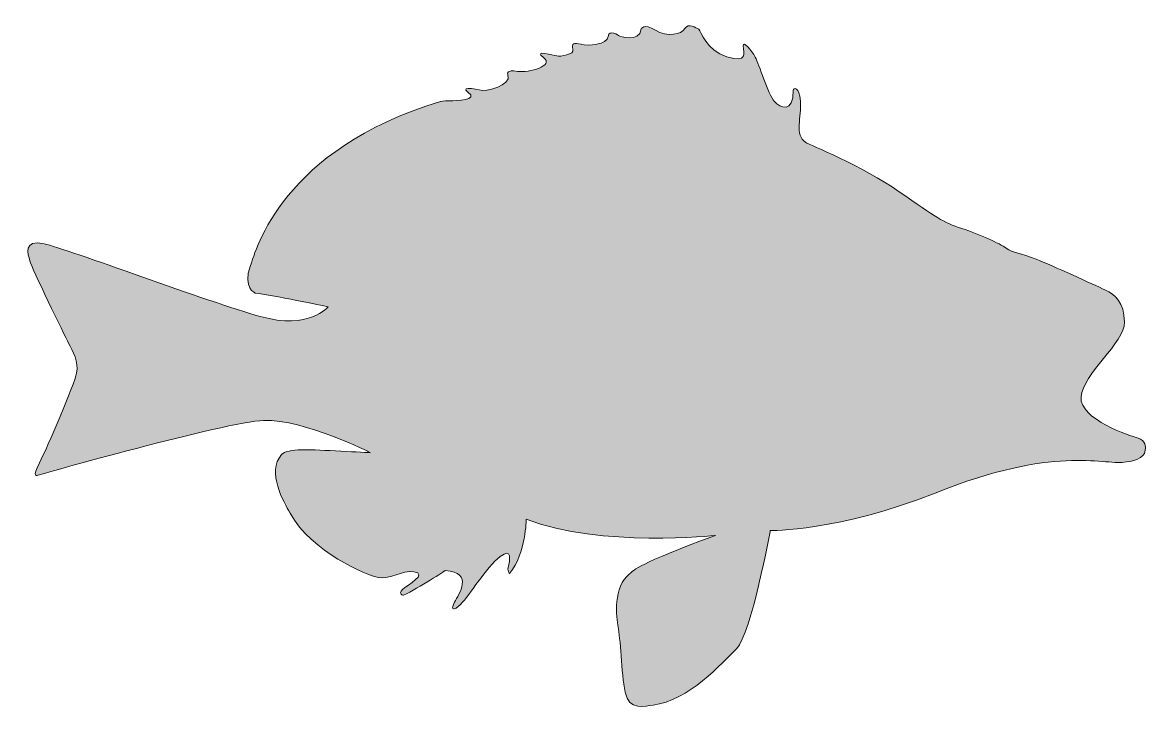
# Model space of a CAD drawing. Header units: inches. Extents: x 1.96 to 9.56, y -7.99 to -3.33.
import ezdxf

# ---------------------------------------------------------------- set-up
doc = ezdxf.new("R2010")
doc.units = ezdxf.units.IN
doc.header["$MEASUREMENT"] = 0
doc.layers.add('Layer 1', color=7, linetype='Continuous')

msp = doc.modelspace()

# ---------------------------------------------------------------- hatches: boundary and pattern name
at = {"layer": 'Layer 1', "true_color": 0xffffff}
h = msp.add_hatch(color=7, dxfattribs=at)
h.dxf.hatch_style = 2
edge = h.paths.add_edge_path()
edge.add_spline(control_points=[(4.3153, -6.2428), (4.3153, -6.2428), (3.8708, -6.0151), (3.5939, -6.0242), (3.3408, -6.0325), (2.0636, -6.3958), (2.0636, -6.3958), (2.0636, -6.3958), (2.0236, -6.414), (2.0782, -6.3102), (2.1328, -6.2064), (2.3132, -5.7801), (2.3296, -5.7036), (2.346, -5.6271), (2.3023, -5.556), (2.2749, -5.5013), (2.2476, -5.4467), (2.0236, -4.9876), (2.0126, -4.9439), (2.0017, -4.9002), (1.9634, -4.7963), (2.111, -4.8291), (2.2585, -4.8619), (3.2368, -5.2281), (3.5702, -5.321), (3.9036, -5.4139), (4.0293, -5.2554), (4.0293, -5.2554), (4.0293, -5.2554), (3.7287, -5.1898), (3.5374, -5.1625), (3.5374, -5.1625), (3.45, -5.1297), (3.5046, -4.9767), (3.5425, -4.8706), (3.7178, -4.1897), (4.789, -3.8672), (4.789, -3.8672), (4.8081, -3.8618), (4.8518, -3.8618), (4.8955, -3.8618), (5.0486, -3.8563), (4.9775, -3.8044), (4.9064, -3.7525), (5.0731, -3.7934), (5.0813, -3.7934), (5.0895, -3.7934), (5.2724, -3.7654), (5.2453, -3.6842), (5.2426, -3.676), (5.2344, -3.6514), (5.3109, -3.6623), (5.3874, -3.6732), (5.5623, -3.624), (5.4858, -3.5694), (5.4093, -3.5147), (5.5568, -3.553), (5.5759, -3.5585), (5.5951, -3.5639), (5.6989, -3.5503), (5.6852, -3.512), (5.6716, -3.4738), (5.6935, -3.4655), (5.7399, -3.4792), (5.7864, -3.4929), (5.9175, -3.4819), (5.923, -3.4273), (5.9285, -3.3726), (5.9968, -3.4218), (5.9968, -3.4218), (5.9968, -3.4218), (6.1334, -3.4738), (6.1471, -3.3754), (6.1471, -3.3754), (6.1634, -3.3344), (6.2427, -3.3836), (6.3219, -3.4328), (6.4203, -3.4136), (6.4422, -3.3726), (6.464, -3.3317), (6.5187, -3.3672), (6.5351, -3.3781), (6.5515, -3.389), (6.5843, -3.5202), (6.7264, -3.5639), (6.8685, -3.6076), (6.8384, -3.5393), (6.8357, -3.4929), (6.8329, -3.4464), (6.8931, -3.5229), (6.9177, -3.5667), (6.9423, -3.6104), (7.0051, -3.8181), (7.0461, -3.8645), (7.0871, -3.911), (7.1745, -3.9499), (7.1745, -3.7907), (7.1745, -3.7743), (7.2155, -3.7607), (7.2237, -3.8645), (7.2319, -3.9684), (7.18, -4.0937), (7.2592, -4.1432), (7.2811, -4.1569), (7.6391, -4.3017), (7.8905, -4.4766), (8.1419, -4.6515), (8.1883, -4.6843), (8.314, -4.7253), (8.4397, -4.7663), (8.5682, -4.8264), (8.6146, -4.8592), (8.6611, -4.892), (8.7103, -4.8892), (8.8168, -4.933), (8.9234, -4.9767), (9.2076, -5.1051), (9.2814, -5.1406), (9.3552, -5.1762), (9.41, -5.2226), (9.4136, -5.3591), (9.4172, -5.4957), (9.1311, -5.7117), (9.1201, -5.8648), (9.1092, -6.0178), (9.4535, -6.1298), (9.5054, -6.1435), (9.5574, -6.1572), (9.5574, -6.2091), (9.5546, -6.22), (9.5519, -6.2309), (9.5628, -6.2911), (9.4125, -6.3075), (9.2622, -6.3238), (8.9427, -6.1922), (8.1337, -6.5151), (7.4833, -6.7747), (7.0188, -6.7693), (7.0188, -6.7693), (7.0188, -6.7693), (6.8903, -7.4688), (6.792, -7.5672), (6.6936, -7.6656), (6.465, -7.9232), (6.2263, -7.9497), (6.1771, -7.9552), (6.0624, -7.9935), (6.0378, -7.8623), (6.0132, -7.7311), (6.005, -7.4879), (5.9913, -7.4224), (5.9776, -7.3568), (5.9559, -7.1477), (6.0678, -7.0616), (6.1033, -7.0343), (6.1115, -6.9988), (6.6499, -6.8021), (6.6499, -6.8021), (5.8738, -6.8868), (5.3683, -6.6927), (5.3683, -6.6927), (5.371, -6.9195), (5.2562, -7.0589), (5.2562, -7.0589), (5.2371, -7.0535), (5.2508, -6.9988), (5.2644, -6.9442), (5.2644, -6.8704), (5.1579, -6.9769), (5.0513, -7.0835), (4.9651, -7.2475), (4.8955, -7.2939), (4.8791, -7.3049), (4.8573, -7.3049), (4.8846, -7.2529), (4.9119, -7.201), (5.0185, -7.0535), (4.8217, -7.0398), (4.8217, -7.0398), (4.6441, -7.1573), (4.5403, -7.2065), (4.5403, -7.2065), (4.4993, -7.201), (4.5321, -7.1682), (4.5649, -7.1354), (4.7097, -7.0619), (4.6086, -7.048), (4.5294, -7.0371), (4.4501, -7.0999), (4.3709, -7.0863), (4.2916, -7.0726), (3.9181, -6.914), (3.7724, -6.6518), (3.7314, -6.578), (3.6115, -6.372), (3.715, -6.2555), (3.7369, -6.2309), (3.7834, -6.2255), (3.8517, -6.2228), (3.92, -6.22), (4.2379, -6.2382), (4.3153, -6.2428)], knot_values=[0, 0, 0, 0, 1, 1, 1, 2, 2, 2, 3, 3, 3, 4, 4, 4, 5, 5, 5, 6, 6, 6, 7, 7, 7, 8, 8, 8, 9, 9, 9, 10, 10, 10, 11, 11, 11, 12, 12, 12, 13, 13, 13, 14, 14, 14, 15, 15, 15, 16, 16, 16, 17, 17, 17, 18, 18, 18, 19, 19, 19, 20, 20, 20, 21, 21, 21, 22, 22, 22, 23, 23, 23, 24, 24, 24, 25, 25, 25, 26, 26, 26, 27, 27, 27, 28, 28, 28, 29, 29, 29, 30, 30, 30, 31, 31, 31, 32, 32, 32, 33, 33, 33, 34, 34, 34, 35, 35, 35, 36, 36, 36, 37, 37, 37, 38, 38, 38, 39, 39, 39, 40, 40, 40, 41, 41, 41, 42, 42, 42, 43, 43, 43, 44, 44, 44, 45, 45, 45, 46, 46, 46, 47, 47, 47, 48, 48, 48, 49, 49, 49, 50, 50, 50, 51, 51, 51, 52, 52, 52, 53, 53, 53, 54, 54, 54, 55, 55, 55, 56, 56, 56, 57, 57, 57, 58, 58, 58, 59, 59, 59, 60, 60, 60, 61, 61, 61, 62, 62, 62, 63, 63, 63, 64, 64, 64, 65, 65, 65, 66, 66, 66, 67, 67, 67, 67], degree=3, periodic=1)

# ---------------------------------------------------------------- linework, layer by layer
at = {"layer": 'Layer 1', "color": 7, "lineweight": 18, "true_color": 0xffffff}
msp.add_open_spline([(4.3153, -6.2428), (4.3153, -6.2428), (3.8708, -6.0151), (3.5939, -6.0242), (3.3408, -6.0325), (2.0636, -6.3958), (2.0636, -6.3958), (2.0636, -6.3958), (2.0236, -6.414), (2.0782, -6.3102), (2.1328, -6.2064), (2.3132, -5.7801), (2.3296, -5.7036), (2.346, -5.6271), (2.3023, -5.556), (2.2749, -5.5013), (2.2476, -5.4467), (2.0236, -4.9876), (2.0126, -4.9439), (2.0017, -4.9002), (1.9634, -4.7963), (2.111, -4.8291), (2.2585, -4.8619), (3.2368, -5.2281), (3.5702, -5.321), (3.9036, -5.4139), (4.0293, -5.2554), (4.0293, -5.2554), (4.0293, -5.2554), (3.7287, -5.1898), (3.5374, -5.1625), (3.5374, -5.1625), (3.45, -5.1297), (3.5046, -4.9767), (3.5425, -4.8706), (3.7178, -4.1897), (4.789, -3.8672), (4.789, -3.8672), (4.8081, -3.8618), (4.8518, -3.8618), (4.8955, -3.8618), (5.0486, -3.8563), (4.9775, -3.8044), (4.9064, -3.7525), (5.0731, -3.7934), (5.0813, -3.7934), (5.0895, -3.7934), (5.2724, -3.7654), (5.2453, -3.6842), (5.2426, -3.676), (5.2344, -3.6514), (5.3109, -3.6623), (5.3874, -3.6732), (5.5623, -3.624), (5.4858, -3.5694), (5.4093, -3.5147), (5.5568, -3.553), (5.5759, -3.5585), (5.5951, -3.5639), (5.6989, -3.5503), (5.6852, -3.512), (5.6716, -3.4738), (5.6935, -3.4655), (5.7399, -3.4792), (5.7864, -3.4929), (5.9175, -3.4819), (5.923, -3.4273), (5.9285, -3.3726), (5.9968, -3.4218), (5.9968, -3.4218), (5.9968, -3.4218), (6.1334, -3.4738), (6.1471, -3.3754), (6.1471, -3.3754), (6.1634, -3.3344), (6.2427, -3.3836), (6.3219, -3.4328), (6.4203, -3.4136), (6.4422, -3.3726), (6.464, -3.3317), (6.5187, -3.3672), (6.5351, -3.3781), (6.5515, -3.389), (6.5843, -3.5202), (6.7264, -3.5639), (6.8685, -3.6076), (6.8384, -3.5393), (6.8357, -3.4929), (6.8329, -3.4464), (6.8931, -3.5229), (6.9177, -3.5667), (6.9423, -3.6104), (7.0051, -3.8181), (7.0461, -3.8645), (7.0871, -3.911), (7.1745, -3.9499), (7.1745, -3.7907), (7.1745, -3.7743), (7.2155, -3.7607), (7.2237, -3.8645), (7.2319, -3.9684), (7.18, -4.0937), (7.2592, -4.1432), (7.2811, -4.1569), (7.6391, -4.3017), (7.8905, -4.4766), (8.1419, -4.6515), (8.1883, -4.6843), (8.314, -4.7253), (8.4397, -4.7663), (8.5682, -4.8264), (8.6146, -4.8592), (8.6611, -4.892), (8.7103, -4.8892), (8.8168, -4.933), (8.9234, -4.9767), (9.2076, -5.1051), (9.2814, -5.1406), (9.3552, -5.1762), (9.41, -5.2226), (9.4136, -5.3591), (9.4172, -5.4957), (9.1311, -5.7117), (9.1201, -5.8648), (9.1092, -6.0178), (9.4535, -6.1298), (9.5054, -6.1435), (9.5574, -6.1572), (9.5574, -6.2091), (9.5546, -6.22), (9.5519, -6.2309), (9.5628, -6.2911), (9.4125, -6.3075), (9.2622, -6.3238), (8.9427, -6.1922), (8.1337, -6.5151), (7.4833, -6.7747), (7.0188, -6.7693), (7.0188, -6.7693), (7.0188, -6.7693), (6.8903, -7.4688), (6.792, -7.5672), (6.6936, -7.6656), (6.465, -7.9232), (6.2263, -7.9497), (6.1771, -7.9552), (6.0624, -7.9935), (6.0378, -7.8623), (6.0132, -7.7311), (6.005, -7.4879), (5.9913, -7.4224), (5.9776, -7.3568), (5.9559, -7.1477), (6.0678, -7.0616), (6.1033, -7.0343), (6.1115, -6.9988), (6.6499, -6.8021), (6.6499, -6.8021), (5.8738, -6.8868), (5.3683, -6.6927), (5.3683, -6.6927), (5.371, -6.9195), (5.2562, -7.0589), (5.2562, -7.0589), (5.2371, -7.0535), (5.2508, -6.9988), (5.2644, -6.9442), (5.2644, -6.8704), (5.1579, -6.9769), (5.0513, -7.0835), (4.9651, -7.2475), (4.8955, -7.2939), (4.8791, -7.3049), (4.8573, -7.3049), (4.8846, -7.2529), (4.9119, -7.201), (5.0185, -7.0535), (4.8217, -7.0398), (4.8217, -7.0398), (4.6441, -7.1573), (4.5403, -7.2065), (4.5403, -7.2065), (4.4993, -7.201), (4.5321, -7.1682), (4.5649, -7.1354), (4.7097, -7.0619), (4.6086, -7.048), (4.5294, -7.0371), (4.4501, -7.0999), (4.3709, -7.0863), (4.2916, -7.0726), (3.9181, -6.914), (3.7724, -6.6518), (3.7314, -6.578), (3.6115, -6.372), (3.715, -6.2555), (3.7369, -6.2309), (3.7834, -6.2255), (3.8517, -6.2228), (3.92, -6.22), (4.2379, -6.2382), (4.3153, -6.2428)], degree=3, knots=[0, 0, 0, 0, 1, 1, 1, 2, 2, 2, 3, 3, 3, 4, 4, 4, 5, 5, 5, 6, 6, 6, 7, 7, 7, 8, 8, 8, 9, 9, 9, 10, 10, 10, 11, 11, 11, 12, 12, 12, 13, 13, 13, 14, 14, 14, 15, 15, 15, 16, 16, 16, 17, 17, 17, 18, 18, 18, 19, 19, 19, 20, 20, 20, 21, 21, 21, 22, 22, 22, 23, 23, 23, 24, 24, 24, 25, 25, 25, 26, 26, 26, 27, 27, 27, 28, 28, 28, 29, 29, 29, 30, 30, 30, 31, 31, 31, 32, 32, 32, 33, 33, 33, 34, 34, 34, 35, 35, 35, 36, 36, 36, 37, 37, 37, 38, 38, 38, 39, 39, 39, 40, 40, 40, 41, 41, 41, 42, 42, 42, 43, 43, 43, 44, 44, 44, 45, 45, 45, 46, 46, 46, 47, 47, 47, 48, 48, 48, 49, 49, 49, 50, 50, 50, 51, 51, 51, 52, 52, 52, 53, 53, 53, 54, 54, 54, 55, 55, 55, 56, 56, 56, 57, 57, 57, 58, 58, 58, 59, 59, 59, 60, 60, 60, 61, 61, 61, 62, 62, 62, 63, 63, 63, 64, 64, 64, 65, 65, 65, 66, 66, 66, 67, 67, 67, 67], dxfattribs=at)

doc.saveas('drawing.dxf')
